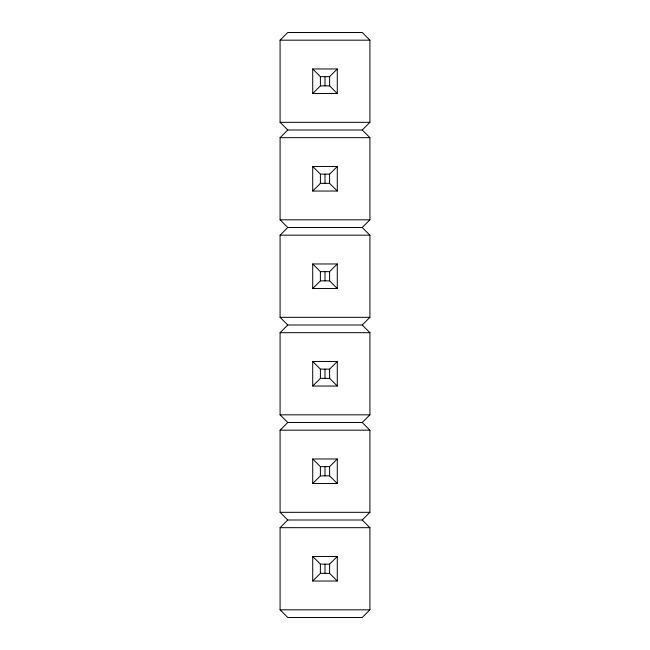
<?xml version="1.0" encoding="UTF-8"?>
<svg xmlns="http://www.w3.org/2000/svg" width="650" height="650" viewBox="0 0 650 650"><rect width="100%" height="100%" fill="white"/><g stroke="black" fill="none" stroke-linecap="round" stroke-linejoin="round"><path stroke-width="0.97" d="M280.085 40.178L287.763 32.5L362.237 32.5L369.915 40.178L369.915 122.322L362.237 130L287.763 130L280.085 122.322L280.085 40.178L369.915 40.178M312.715 93.535L320.393 85.857L329.607 85.857L337.285 93.535L337.285 68.965L312.715 68.965L312.715 93.535L337.285 93.535M312.715 68.965L320.393 76.643L329.607 76.643L337.285 68.965M362.237 130L369.915 137.678L369.915 219.822L362.237 227.5L287.763 227.5L280.085 219.822L280.085 137.678L287.763 130M312.715 191.035L320.393 183.357L329.607 183.357L337.285 191.035L337.285 166.465L312.715 166.465L312.715 191.035L337.285 191.035M329.607 183.357L329.607 174.143L337.285 166.465M362.237 227.5L369.915 235.178L369.915 317.322L362.237 325L287.763 325L280.085 317.322L280.085 235.178L287.763 227.5M312.715 288.535L320.393 280.857L329.607 280.857L337.285 288.535L312.715 288.535L312.715 263.965L337.285 263.965L337.285 288.535M329.607 280.857L329.607 271.643L337.285 263.965M362.237 325L369.915 332.678L369.915 414.822L362.237 422.5L287.763 422.5L280.085 414.822L280.085 332.678L287.763 325M312.715 386.035L320.393 378.357L320.393 369.143L312.715 361.465L337.285 361.465L337.285 386.035L312.715 386.035L312.715 361.465M320.393 369.143L329.607 369.143L337.285 361.465M362.237 422.5L369.915 430.178L369.915 512.322L362.237 520L287.763 520L280.085 512.322L280.085 430.178L287.763 422.5M312.715 483.535L320.393 475.857L320.393 466.643L312.715 458.965L312.715 483.535L337.285 483.535L337.285 458.965L312.715 458.965M320.393 466.643L329.607 466.643L337.285 458.965M362.237 520L369.915 527.678L369.915 609.822L362.237 617.5L287.763 617.5L280.085 609.822L280.085 527.678L287.763 520M312.715 581.035L320.393 573.357L329.607 573.357L337.285 581.035L337.285 556.465L312.715 556.465L312.715 581.035L337.285 581.035M312.715 556.465L320.393 564.143L329.607 564.143L337.285 556.465M280.085 122.322L369.915 122.322M280.085 137.678L369.915 137.678M312.715 166.465L320.393 174.143L329.607 174.143M280.085 219.822L369.915 219.822M280.085 235.178L369.915 235.178M312.715 263.965L320.393 271.643L329.607 271.643M280.085 317.322L369.915 317.322M280.085 332.678L369.915 332.678M320.393 378.357L329.607 378.357L337.285 386.035M280.085 414.822L369.915 414.822M280.085 430.178L369.915 430.178M320.393 475.857L329.607 475.857L337.285 483.535M280.085 512.322L369.915 512.322M280.085 527.678L369.915 527.678M280.085 609.822L369.915 609.822M329.607 76.643L329.607 85.857M329.607 369.143L329.607 378.357M329.607 466.643L329.607 475.857M329.607 564.143L329.607 573.357M325 76.643L325 85.857M325 174.143L325 183.357M325 271.643L325 280.857M325 369.143L325 378.357M325 466.643L325 475.857M325 564.143L325 573.357M320.393 76.643L320.393 85.857M320.393 174.143L320.393 183.357M320.393 271.643L320.393 280.857M320.393 564.143L320.393 573.357"/></g></svg>
